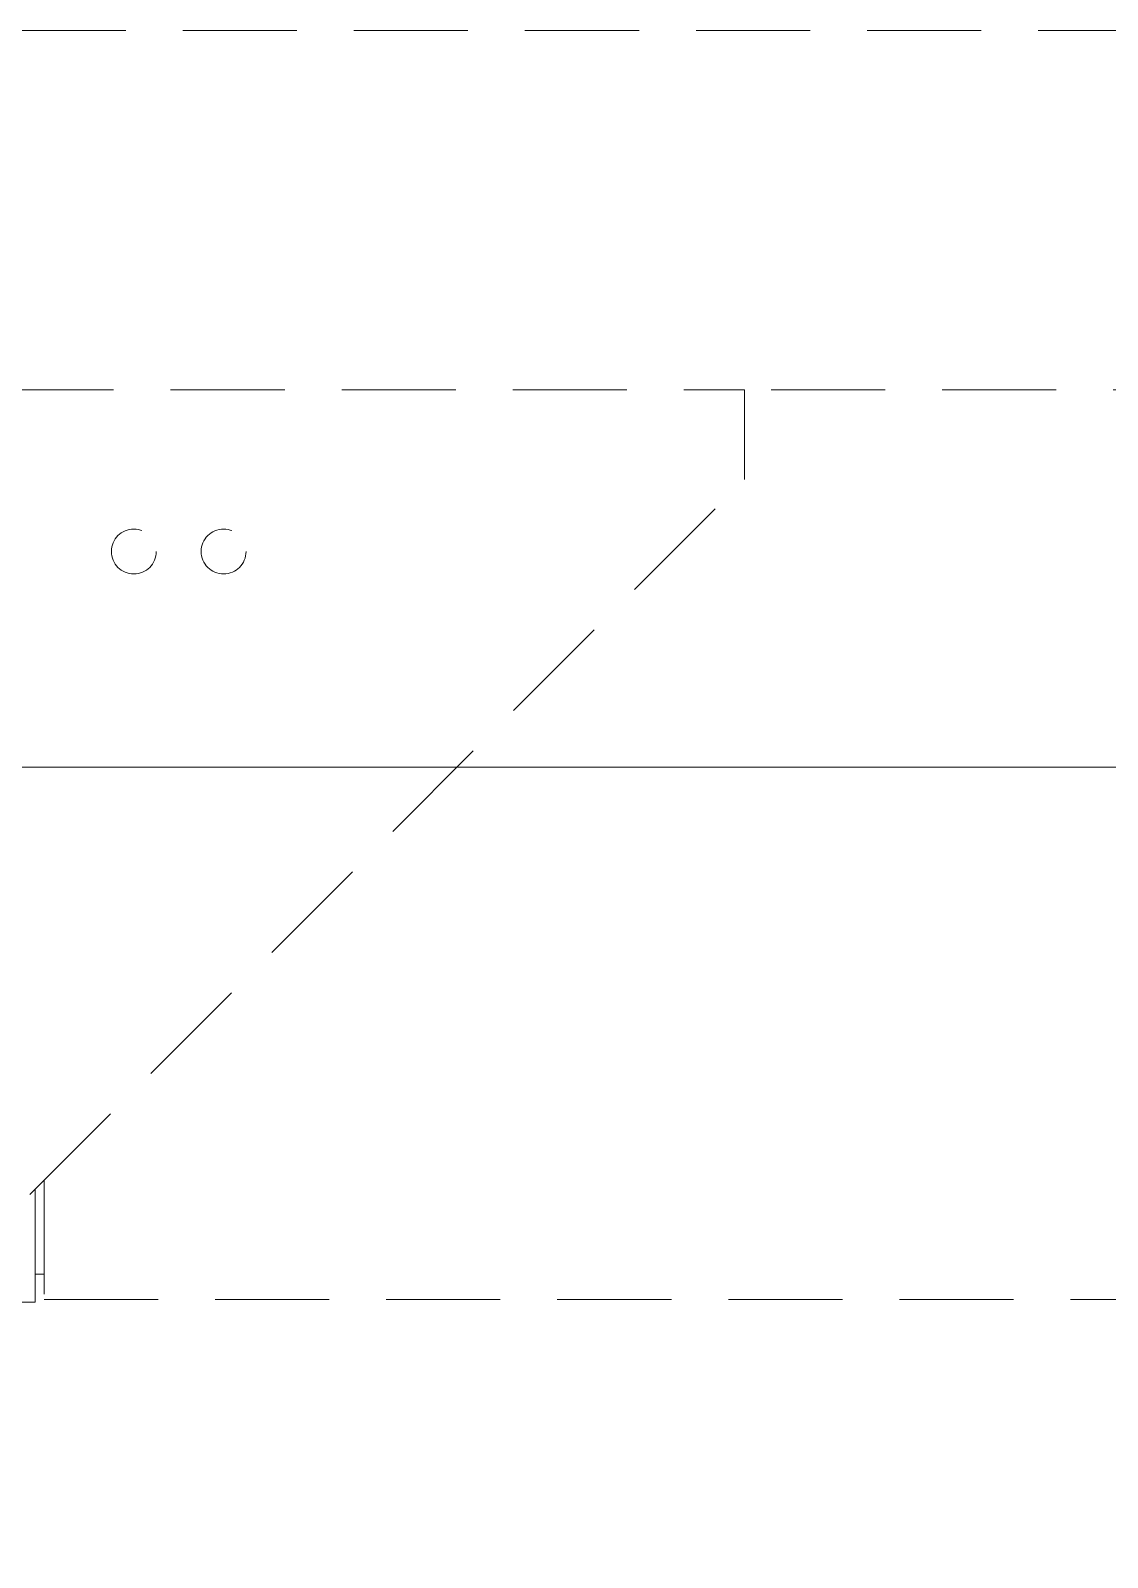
# Model space of a CAD drawing. Header units: millimetres. Extents: x 5227 to 261376, y 53707 to 123566.
# Drawn here: x 72895.8 to 73015.7, y 112085.5 to 112255.5 of the extents above; entities that cross this region are included whole.
import ezdxf

# ---------------------------------------------------------------- set-up
doc = ezdxf.new("R2010")
doc.units = ezdxf.units.MM
doc.linetypes.add('CENTERX2', pattern=[101.6, 63.5, -12.7, 12.7, -12.7])
doc.linetypes.add('HIDDEN', pattern=[9.525, 6.35, -3.175])
doc.layers.get('0').update_dxf_attribs({"lineweight": 0})
for name, color, linetype, lineweight in [('PV_DIMENTION_SECOND_ROMANS', 7, 'Continuous', 0), ('PV_EXTRA_LINE', 252, 'Continuous', 0), ('PV_TEXT_ROMANS', 7, 'Continuous', 0)]:
    doc.layers.add(name, color=color, linetype=linetype, lineweight=lineweight)
doc.layers.add('PV_GRID_LINE', color=252, linetype='CENTERX2', lineweight=0, transparency=0.5)
doc.styles.add('PV_ROMANS', font='romans.shx')

# ---------------------------------------------------------------- blocks, each defined once
blk = doc.blocks.new('*U322')
at = {"layer": 'PV_EXTRA_LINE', "linetype": 'CENTERX2', "ltscale": 10}
blk.add_line((0, -299.91), (0, -47022.65), dxfattribs=at)
at = {"layer": 'PV_TEXT_ROMANS', "color": 7, "style": 'PV_ROMANS'}
blk.add_attdef('1', (-80, 132.36), '', height=200, dxfattribs=at)
blk = doc.blocks.new('G$C513EE79C')
at = {"color": 252, "linetype": 'HIDDEN', "lineweight": 0, "ltscale": 2}
for p, q in [((-105, -103), (-4695, -103)), ((-4672, -143), (-4570, -143)), ((-4570, -143), (-4570, -147.74)), ((-230, -143), (-4570, -143)), ((-4570, -153), (-4570, -147.74)), ((-4690, -273), (-4570, -153)), ((-4648, -231), (-4648, -244.28)), ((-4649, -232), (-4649, -244.58)), ((-4649, -241.48), (-4648, -241.48)), ((-4654.13, -244.58), (-4649, -244.58)), ((-4648, -244.28), (-152, -244.28))]:
    blk.add_line(p, q, dxfattribs=at)
for centre in [(-4638, -161), (-4628, -161)]:
    blk.add_circle(centre, 2.5, dxfattribs=at)

msp = doc.modelspace()

# ---------------------------------------------------------------- block references
at = {"layer": 'PV_DIMENTION_SECOND_ROMANS'}
msp.add_blockref('G$C513EE79C', (77545.28, 112358.53), dxfattribs=at)
at = {"layer": 'PV_GRID_LINE', "linetype": 'ByBlock', "lineweight": 0, "xscale": -0.75, "yscale": 0.75, "zscale": 0.75, "rotation": 89.99999999951412}
msp.add_blockref('*U322', (53358.81, 112173.53), dxfattribs=at)

doc.saveas('drawing.dxf')
